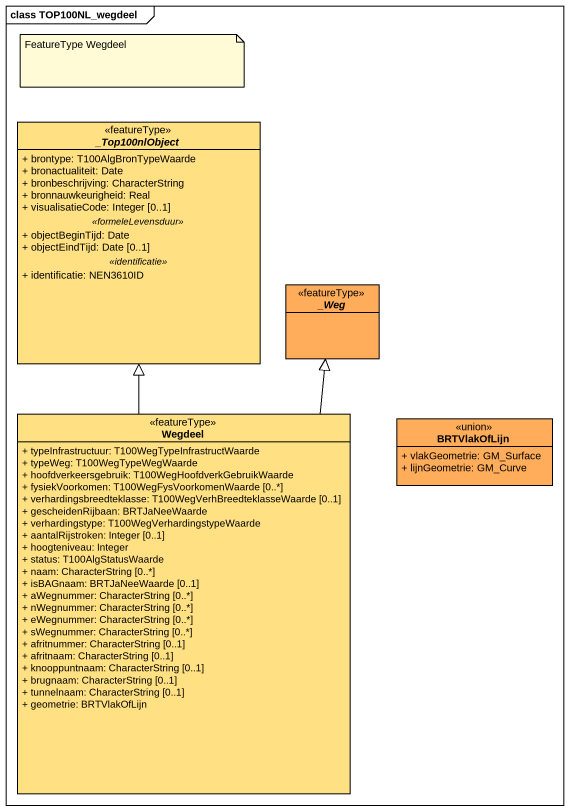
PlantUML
@startuml
mainframe class TOP100NL_wegdeel
hide circle
hide empty members
skinparam classAttributeIconSize 0
abstract class "_Top100nlObject" as Top100nlObject <<featureType>> #FFE083 {
  + brontype: T100AlgBronTypeWaarde
  + bronactualiteit: Date
  + bronbeschrijving: CharacterString
  + bronnauwkeurigheid: Real
  + visualisatieCode: Integer [0..1]
  .. <<formeleLevensduur>> ..
  + objectBeginTijd: Date
  + objectEindTijd: Date [0..1]
  .. <<identificatie>> ..
  + identificatie: NEN3610ID
}
abstract class "_Weg" as Weg <<featureType>> #FFAD5B
class Wegdeel <<featureType>> #FFE083 {
  + typeInfrastructuur: T100WegTypeInfrastructWaarde
  + typeWeg: T100WegTypeWegWaarde
  + hoofdverkeersgebruik: T100WegHoofdverkGebruikWaarde
  + fysiekVoorkomen: T100WegFysVoorkomenWaarde [0..*]
  + verhardingsbreedteklasse: T100WegVerhBreedteklasseWaarde [0..1]
  + gescheidenRijbaan: BRTJaNeeWaarde
  + verhardingstype: T100WegVerhardingstypeWaarde
  + aantalRijstroken: Integer [0..1]
  + hoogteniveau: Integer
  + status: T100AlgStatusWaarde
  + naam: CharacterString [0..*]
  + isBAGnaam: BRTJaNeeWaarde [0..1]
  + aWegnummer: CharacterString [0..*]
  + nWegnummer: CharacterString [0..*]
  + eWegnummer: CharacterString [0..*]
  + sWegnummer: CharacterString [0..*]
  + afritnummer: CharacterString [0..1]
  + afritnaam: CharacterString [0..1]
  + knooppuntnaam: CharacterString [0..1]
  + brugnaam: CharacterString [0..1]
  + tunnelnaam: CharacterString [0..1]
  + geometrie: BRTVlakOfLijn
}
class BRTVlakOfLijn <<union>> #FFAD5B {
  + vlakGeometrie: GM_Surface
  + lijnGeometrie: GM_Curve
}
Wegdeel -up-|> Top100nlObject
Wegdeel -up-|> Weg
note as N1
  FeatureType Wegdeel
end note
@enduml
